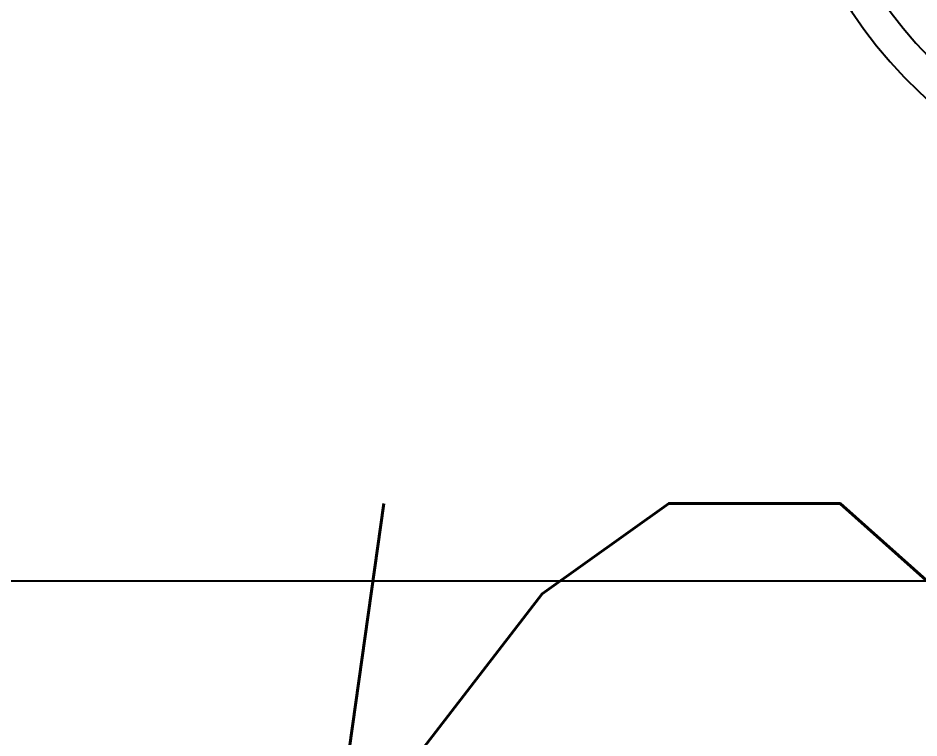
# Model space of a CAD drawing. Header units: millimetres. Extents: x 9130 to 9550, y -18883 to -17651.
# Drawn here: x 9353.588 to 9354.156, y -18047.655 to -18047.201 of the extents above; entities that cross this region are included whole.
import ezdxf

# ---------------------------------------------------------------- set-up
doc = ezdxf.new("R2010")
doc.units = ezdxf.units.MM
doc.layers.add('2761804_DXF_CONTINUOUS_LINE', color=7, linetype='Continuous')
doc.layers.add('3570570_DXF_CONTINUOUS_LINE', color=7, linetype='Continuous')
doc.styles.add('KOTE ZA MONNTAZU', font='simplex.shx', dxfattribs={"width": 0.7, "oblique": 8, "height": 3})
doc.dimstyles.new('KOTE ZA MONTAZU u cm', dxfattribs={"dimscale": 0, "dimtxt": 1.5, "dimasz": 1.5, "dimexe": 0.8, "dimexo": 0.1, "dimgap": 1, "dimtad": 1, "dimdec": 1, "dimlfac": 10, "dimzin": 12, "dimdsep": 46, "dimtxsty": 'KOTE ZA MONNTAZU', "dimcen": 1.5, "dimclrt": 1, "dimadec": 0, "dimazin": 0, "dimtfac": 1, "dimtdec": 1, "dimtmove": 0, "dimatfit": 3, "dimfxl": 1, "dimtolj": 2, "dimtzin": 0, "dimarcsym": 0})

# ---------------------------------------------------------------- blocks, each defined once
blk = doc.blocks.new('*D1102')
at = {"color": 0, "lineweight": -2, "transparency": 16777216}
for p, q in [((9345.409900719793, -18047.62649770107), (9345.409900719793, -18048.7073860062)), ((9359.40990071979, -18047.62649770108), (9359.40990071979, -18048.7073860062)), ((9346.009900719793, -18048.5073860062), (9358.809900719789, -18048.5073860062))]:
    blk.add_line(p, q, dxfattribs=at)
at = {"color": 0, "transparency": 16777216}
for points in [[(9346.009900719793, -18048.4073860062), (9346.009900719793, -18048.6073860062), (9345.409900719793, -18048.5073860062)], [(9358.809900719789, -18048.4073860062), (9358.809900719789, -18048.6073860062), (9359.40990071979, -18048.5073860062)]]:
    blk.add_solid(points, dxfattribs=at)
at = {"layer": 'Defpoints', "color": 0, "transparency": 16777216}
for p in [(9345.409900719793, -18047.52649770107), (9359.40990071979, -18047.52649770108), (9359.40990071979, -18048.5073860062)]:
    blk.add_point(p, dxfattribs=at)
at = {"color": 1, "transparency": 16777216, "insert": (9352.40990071979, -18047.7073860062), "char_height": 3, "width": 6.92318780531059, "attachment_point": 5, "style": 'KOTE ZA MONNTAZU'}
blk.add_mtext('\\A2;{\\H0.4x;140 cm}', dxfattribs=at)

msp = doc.modelspace()

# ---------------------------------------------------------------- linework, layer by layer
at = {"layer": '2761804_DXF_CONTINUOUS_LINE', "color": 7, "linetype": 'Continuous'}
for radius, start, end in [(0.3, 187.6702744276307, 352.3297255723693), (0.28, 188.2241666133803, 352.0493082291202)]:
    msp.add_arc((9354.363384425937, -18047.03079770107), radius, start, end, dxfattribs=at)
at = {"layer": '3570570_DXF_CONTINUOUS_LINE', "color": 7, "linetype": 'Continuous'}
msp.add_line((9359.409900719793, -18047.55649770107), (9345.409900719793, -18047.55649770107), dxfattribs=at)

# ---------------------------------------------------------------- dimensions: what is measured, and where the dimension line sits
at = {"color": 4}
dim = msp.add_linear_dim(base=(9359.40990071979, -18048.5073860062), p1=(9345.409900719793, -18047.52649770107), p2=(9359.40990071979, -18047.52649770108), text='{\\H0.4x;<>}', dimstyle='KOTE ZA MONTAZU u cm', override={"dimscale": 1, "dimasz": 0.6, "dimexe": 0.2, "dimgap": 0.2, "dimpost": ' cm'}, dxfattribs=at)
dim.commit()
dim.dimension.update_dxf_attribs({"geometry": '*D1102', "text_midpoint": (9352.40990071979, -18048.5073860062), "dimtype": 160})

doc.saveas('drawing.dxf')
